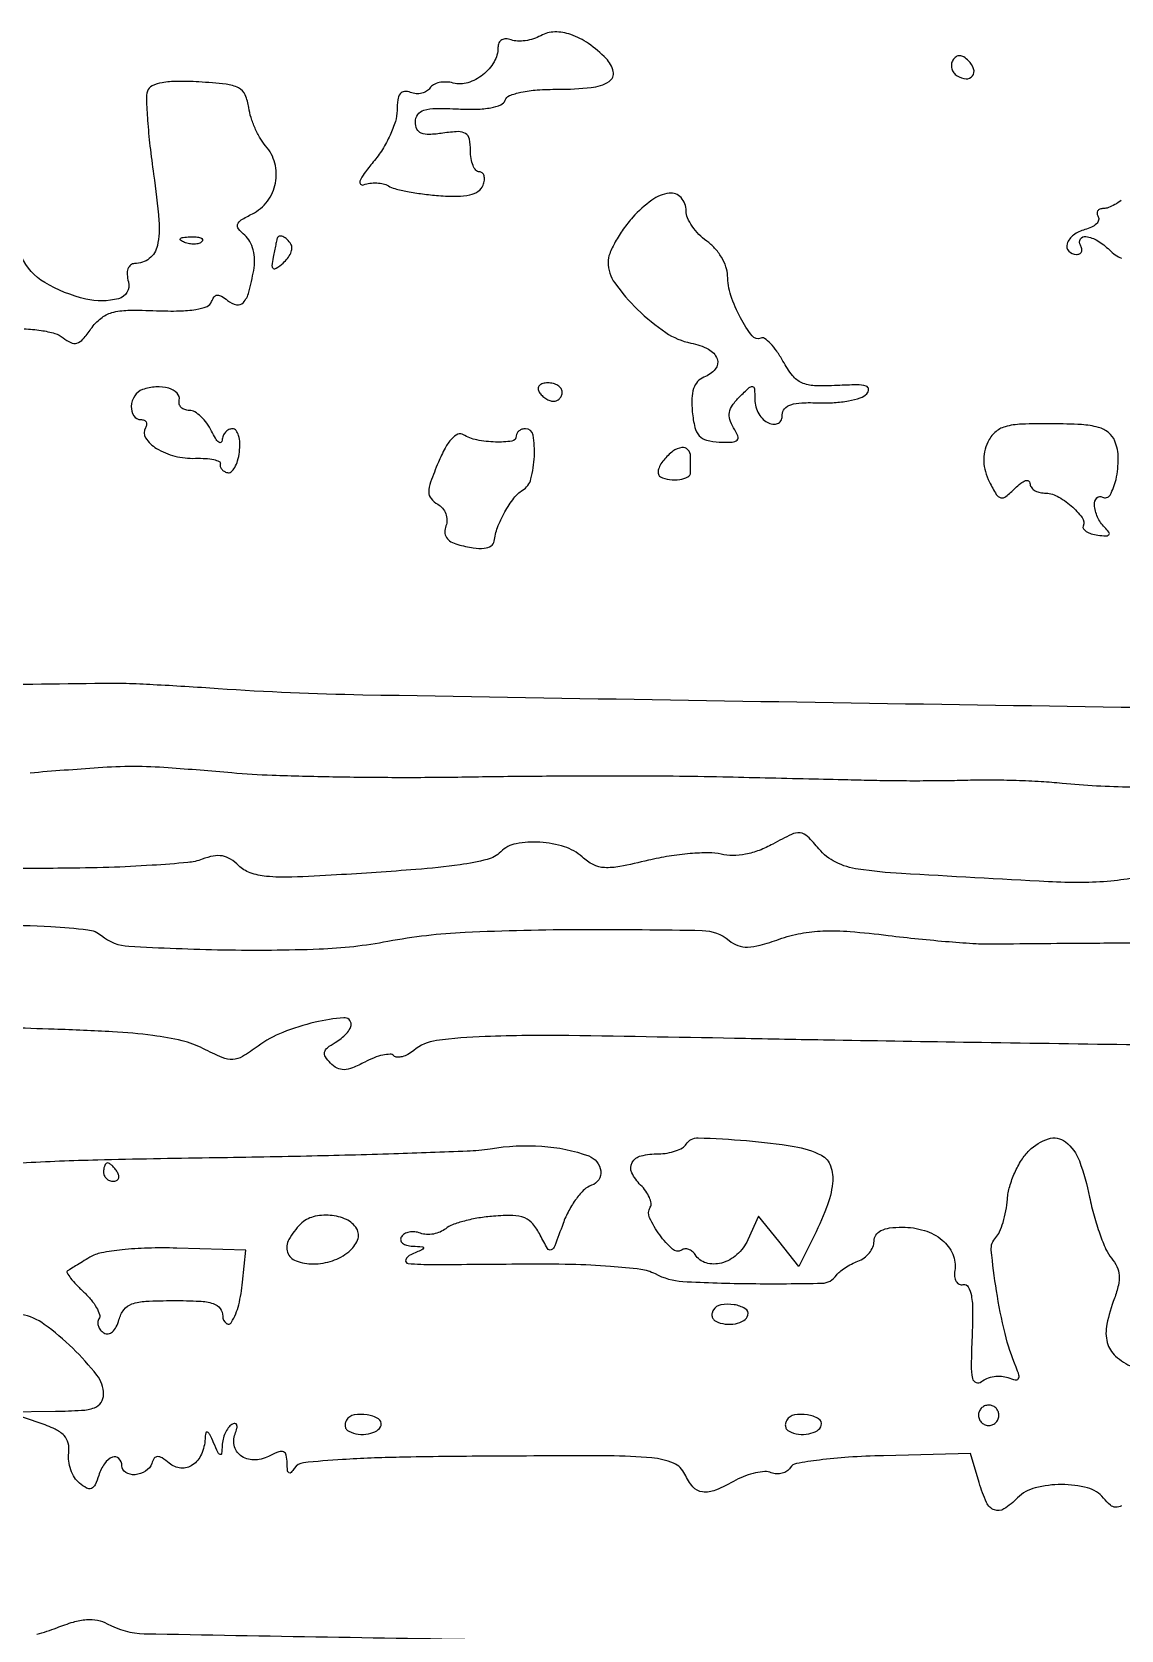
# Model space of a CAD drawing. Extents: x 0 to 5034, y 0 to 2560.
# Drawn here: x 2744.2 to 2862.9, y 2199.1 to 2373.2 of the extents above; entities that cross this region are included whole.
import ezdxf

# ---------------------------------------------------------------- set-up
doc = ezdxf.new("R2010")
doc.units = 0

msp = doc.modelspace()

# ---------------------------------------------------------------- linework, layer by layer
for points in [[(2799.663438, 2372.831527, -0.051012), (2798.874153, 2372.490101, -0.042199), (2797.980059, 2372.288298, -0.043936), (2797.119874, 2372.245407, -0.082288), (2796.439261, 2372.384934, 0.082746), (2795.872152, 2372.500656, 0.142709), (2795.408706, 2372.383638, 0.15635), (2795.10806, 2372.047541, 0.105284), (2795, 2371.540044, -0.134692), (2794.570819, 2369.975754, -0.091377), (2793.348914, 2368.576367, -0.092175), (2791.719606, 2367.713741, -0.140634), (2790.13045, 2367.676138, 0.055772), (2789.354056, 2367.788994, 0.060985), (2788.595798, 2367.721408, 0.069133), (2787.968326, 2367.49324, 0.133385), (2787.580834, 2367.130792, -0.117391), (2787.223546, 2366.77485, -0.08177), (2786.694167, 2366.559333, -0.074938), (2786.077376, 2366.5137, -0.072794), (2785.467975, 2366.650663, 0.109718), (2784.79947, 2366.750224, 0.218097), (2784.339384, 2366.498767, 0.128905), (2784.074622, 2365.844914, 0.032098), (2784, 2364.683714, -0.075959), (2783.818501, 2363.495898, -0.032394), (2783.238517, 2361.991744, -0.031114), (2782.399848, 2360.438143, -0.03559), (2781.407718, 2359.072698, 0.014934), (2780.42752, 2357.834559, 0.060364), (2779.950527, 2356.999913, 0.303643), (2780.016546, 2356.658439, 0.297496), (2780.359831, 2356.584586, -0.057171), (2781.035822, 2356.758772, -0.045534), (2781.788696, 2356.794158, -0.047018), (2782.501851, 2356.695111, -0.080575), (2783.055327, 2356.465806, 0.076871), (2783.756349, 2356.169307, 0.014114), (2785.132708, 2355.863738, 0.014867), (2786.778483, 2355.597279, 0.013038), (2788.510821, 2355.415228, 0.019388), (2790.554531, 2355.333723, 0.057035), (2791.950811, 2355.491976, 0.092368), (2792.860567, 2355.888483, 0.153478), (2793.376222, 2356.538035, 0.057563), (2793.519983, 2357.097759, 0.102434), (2793.487903, 2357.570548, 0.148462), (2793.290498, 2357.880795, 0.179221), (2792.968615, 2358, -0.220132), (2792.597925, 2358.171513, -0.077561), (2792.284531, 2358.6835, -0.058974), (2792.070909, 2359.435859, -0.039731), (2792, 2360.326807, 0.047244), (2791.881952, 2361.573377, 0.20808), (2791.474978, 2362.169349, 0.154477), (2790.6709, 2362.378797, 0.023508), (2789, 2362.213308, -0.024759), (2787.504797, 2362.068993, -0.10861), (2786.635594, 2362.217893, -0.190097), (2786.169536, 2362.662406, -0.108762), (2786, 2363.432577, -0.154295), (2786.254762, 2364.23849, -0.16772), (2786.919153, 2364.718949, -0.073352), (2788.222073, 2364.912283, -0.013148), (2790.684529, 2364.849663, 0.019347), (2792.682561, 2364.823629, 0.039981), (2794.234499, 2364.988094, 0.053311), (2795.312905, 2365.312279, 0.215889), (2795.767862, 2365.803587, -0.224151), (2796.245509, 2366.303361, -0.040547), (2797.511378, 2366.675564, -0.033697), (2799.287973, 2366.921491, -0.017548), (2801.524316, 2367, 0.024428), (2805.1637, 2367.177914, 0.117692), (2807.109885, 2367.848882, 0.313919), (2807.564001, 2368.934641, 0.144284), (2806.793122, 2370.349735, 0.042848), (2804.858537, 2371.978399, 0.069897), (2802.953617, 2372.956944, 0.087648), (2801.190298, 2373.241735, 0.124508)], [(2844.596556, 2370.156231, 0.105525), (2844.439393, 2369.716563, 0.099247), (2844.470283, 2369.240657, 0.096292), (2844.684746, 2368.801911, 0.09291), (2845.050219, 2368.468963, 0.116221), (2846.032006, 2368.141241, 0.258096), (2846.731074, 2368.448742, 0.251496), (2846.853466, 2369.214666, 0.113251), (2846.296201, 2370.103799, 0.053431), (2845.785686, 2370.515485, 0.136091), (2845.335356, 2370.655459, 0.169261), (2844.940704, 2370.531428, 0.094625)], [(2809.696852, 2353.044072, 0.02754), (2808.664708, 2351.74863, 0.028368), (2807.7922, 2350.359949, 0.029564), (2807.179589, 2349.075841, 0.096807), (2807, 2348.156972, 0.157618), (2807.733923, 2345.886644, 0.043198), (2810.221305, 2343.002516, 0.043998), (2813.291976, 2340.494688, 0.100211), (2816.04029, 2339.341942, -0.07023), (2817.946682, 2338.672669, -0.185765), (2818.889971, 2337.609233, -0.273897), (2818.691704, 2336.497119, -0.123949), (2817.436129, 2335.613864, 0.121766), (2816.764747, 2335.145875, 0.100329), (2816.329974, 2334.386041, 0.072311), (2816.136885, 2333.296277, 0.032392), (2816.186129, 2331.83851, 0.031336), (2816.459895, 2330.154735, 0.126973), (2816.932647, 2329.238681, 0.15078), (2817.739926, 2328.752058, 0.050443), (2819.119398, 2328.554331, 0.018162), (2820.540199, 2328.546878, 0.190006), (2821.06525, 2328.772969, 0.304203), (2821.155375, 2329.222106, 0.041439), (2820.693866, 2330.118591, -0.064915), (2820.287477, 2331.007986, -0.121869), (2820.243186, 2331.792301, -0.107159), (2820.573548, 2332.574477, -0.043091), (2821.324467, 2333.467324, -0.008778), (2822.384493, 2334.49077, -0.234416), (2822.75, 2334.59975, -0.347656), (2822.963482, 2334.361622, -0.015428), (2823, 2333.178417, 0.070207), (2823.112041, 2332.384409, 0.063352), (2823.440625, 2331.621948, 0.066805), (2823.926413, 2331.004789, 0.101377), (2824.5, 2330.638374, 0.075129), (2825.114, 2330.50337, 0.151107), (2825.591867, 2330.617021, 0.166009), (2825.89343, 2330.969047, 0.095116), (2826, 2331.524187, -0.183108), (2826.250595, 2332.185525, -0.134284), (2826.913159, 2332.619066, -0.06912), (2828.111092, 2332.830162, -0.018895), (2830.034706, 2332.827508, 0.026659), (2831.662519, 2332.850531, 0.02984), (2833.217638, 2333.049273, 0.031157), (2834.503691, 2333.376376, 0.119068), (2835.204459, 2333.804459, 0.206191), (2835.400702, 2334.297624, 0.327093), (2835.134008, 2334.641104, 0.0717), (2834.102971, 2334.781335, 0.01066), (2832.001367, 2334.719753, -0.020832), (2829.511581, 2334.697455, -0.09749), (2828.121824, 2335.018561, -0.121197), (2827.112858, 2335.805918, -0.040213), (2826.066614, 2337.380248, 0.025732), (2825.395624, 2338.456186, 0.039658), (2824.6993, 2339.302726, 0.046488), (2824.07194, 2339.842256, 0.269618), (2823.65398, 2339.880248, -0.352016), (2822.705734, 2340.113182, -0.04121), (2821.443308, 2342.080117, -0.042751), (2820.399569, 2344.52977, -0.075437), (2820.035435, 2346.693296, 0.083727), (2819.858577, 2347.647749, 0.048435), (2819.352602, 2348.703057, 0.046698), (2818.620038, 2349.692737, 0.057376), (2817.760657, 2350.455089, -0.04631), (2816.903143, 2351.182606, -0.043751), (2816.175991, 2352.068633, -0.046857), (2815.674803, 2352.972815, -0.101927), (2815.510657, 2353.745435, 0.18244), (2814.9563, 2355.187085, 0.245471), (2813.670183, 2355.673189, 0.128493), (2811.765653, 2354.922102, 0.052986)], [(2770.923489, 2350.75, 0.022627), (2770.879465, 2350.578838, 0.001278), (2770.768639, 2350.042982, 0.001959), (2770.640817, 2349.40412, 0.001435), (2770.503782, 2348.694193, 0.020367), (2770.366074, 2347.76469, 0.292577), (2770.508535, 2347.479244, 0.295382), (2770.825868, 2347.490613, 0.020624), (2771.569283, 2348.057499, 0.053729), (2772.06743, 2348.570492, 0.066817), (2772.403198, 2349.143652, 0.080372), (2772.533867, 2349.6868, 0.158628), (2772.429973, 2350.113307, 0.058821), (2772.014609, 2350.636426, 0.095878), (2771.545492, 2350.951231, 0.167479), (2771.158717, 2350.977568, 0.257983)], [(2762.729167, 2350.395833, -0.126455), (2762.402231, 2350.202593, -0.060344), (2761.916927, 2350.123424, -0.05415), (2761.359369, 2350.160852, -0.051402), (2760.8125, 2350.316886, -0.054073), (2760.395823, 2350.538436, -0.470617), (2760.37858, 2350.720685, -0.168741), (2760.670344, 2350.862007, -0.018894), (2761.416667, 2350.921053, -0.028489), (2762.112848, 2350.910055, -0.077125), (2762.592839, 2350.799335, -0.208169), (2762.77538, 2350.614691, -0.296942)], [(2756.25, 2334.271617, 0.169769), (2755.397784, 2333.591486, 0.126313), (2755.028256, 2332.43632, 0.158142), (2755.293894, 2331.41885, 0.255803), (2756.059017, 2331, -0.09272), (2756.421269, 2330.932242, -0.171182), (2756.645971, 2330.739534, -0.174428), (2756.69762, 2330.451507, -0.096707), (2756.570027, 2330.113307, 0.293672), (2756.589718, 2329.001516, 0.108526), (2757.771944, 2327.865204, 0.076175), (2759.774393, 2327.024868, 0.068533), (2762.012134, 2326.781282, -0.021735), (2763.124674, 2326.764551, -0.039659), (2764.023696, 2326.639898, -0.054356), (2764.61648, 2326.439728, -0.381631), (2764.727492, 2326.182477, 0.145642), (2764.718326, 2325.900552, 0.105144), (2764.860576, 2325.617908, 0.087738), (2765.134774, 2325.377427, 0.067838), (2765.5, 2325.218911, 0.244654), (2765.905835, 2325.303658, 0.089154), (2766.299199, 2325.763899, 0.062716), (2766.622434, 2326.519754, 0.038636), (2766.816422, 2327.468911, 0.039814), (2766.859867, 2328.438383, 0.063402), (2766.726634, 2329.256493, 0.088849), (2766.449661, 2329.80815, 0.236322), (2766.066422, 2330, 0.114506), (2765.654326, 2329.904371, 0.094766), (2765.29338, 2329.632812, 0.088252), (2765.038785, 2329.227426, 0.082848), (2764.93232, 2328.75, -0.236551), (2764.79728, 2328.513409, -0.337536), (2764.565762, 2328.528125, -0.080032), (2764.203097, 2328.961732, -0.021865), (2763.779505, 2329.75, 0.044877), (2763.26462, 2330.610779, 0.048928), (2762.617394, 2331.339063, 0.054691), (2761.941487, 2331.839376, 0.132755), (2761.347186, 2332, -0.084918), (2760.851754, 2332.084754, -0.114385), (2760.469173, 2332.328167, -0.127882), (2760.260099, 2332.691641, -0.122549), (2760.25, 2333.117163, 0.260311), (2760.022933, 2333.880406, 0.123456), (2759.10702, 2334.412937, 0.085395), (2757.718903, 2334.567092, 0.069475)], [(2799.5, 2334, 0.06081), (2799.806203, 2333.617485, 0.051032), (2800.2129, 2333.29375, 0.053229), (2800.653442, 2333.073302, 0.089642), (2801.059017, 2333, 0.105429), (2801.418051, 2333.076556, 0.099231), (2801.723586, 2333.29375, 0.096318), (2801.928382, 2333.618268, 0.092995), (2802, 2334, 0.153634), (2801.879982, 2334.381379, 0.097988), (2801.542039, 2334.70625, 0.080552), (2801.037096, 2334.925455, 0.062283), (2800.440983, 2335, 0.066118), (2799.889346, 2334.926733, 0.138808), (2799.521475, 2334.70625, 0.191142), (2799.392057, 2334.379648, 0.139169)], [(2848.3956, 2328.549717, 0.057918), (2848.044978, 2327.504193, 0.063033), (2847.957237, 2326.436092, 0.05994), (2848.139048, 2325.335212, 0.045169), (2848.587167, 2324.192373, 0.018937), (2849.323053, 2322.851185, 0.200628), (2849.814681, 2322.488881, 0.234244), (2850.372515, 2322.614264, 0.026035), (2851.370944, 2323.513801, -0.031236), (2851.997593, 2324.06669, -0.082863), (2852.521465, 2324.34959, -0.208448), (2852.84951, 2324.32289, -0.276375), (2853, 2324.071429, 0.145083), (2853.121107, 2323.662845, 0.099341), (2853.461607, 2323.314732, 0.083497), (2853.970721, 2323.080125, 0.066398), (2854.571429, 2323, -0.122599), (2855.949366, 2322.656978, -0.055453), (2857.496731, 2321.601203, -0.056862), (2858.669747, 2320.336113, -0.262394), (2858.785714, 2319.381044, 0.265557), (2858.821974, 2319.096496, 0.095329), (2859.136384, 2318.812376, 0.063254), (2859.680605, 2318.570377, 0.036603), (2860.380699, 2318.414631, 0.019854), (2861.279585, 2318.318967, 0.233315), (2861.595571, 2318.449633, 0.356394), (2861.605367, 2318.725133, 0.034068), (2861.130699, 2319.269301, -0.091179), (2860.360994, 2320.385865, -0.087676), (2860.025227, 2321.718692, -0.202685), (2860.28337, 2322.477108, -0.363994), (2860.893326, 2322.565928, 0.427115), (2861.726524, 2322.782006, 0.072929), (2862.377899, 2324.491092, 0.056061), (2862.623196, 2326.785069, 0.095842), (2862.248325, 2328.667417, 0.127822), (2861.561891, 2329.585637, 0.101662), (2860.455812, 2330.150217, 0.053687), (2858.628732, 2330.448936, 0.011651), (2855.429378, 2330.549717, 0.011085), (2852.074512, 2330.502815, 0.060293), (2850.282219, 2330.219843, 0.114812), (2849.182138, 2329.610766, 0.099639)], [(2788.500421, 2326.346766, 0.011452), (2787.65683, 2324.190218, 0.083759), (2787.455889, 2323.103541, 0.176635), (2787.703834, 2322.388876, 0.094526), (2788.428624, 2321.780006, -0.091129), (2788.952506, 2321.345898, -0.0836), (2789.306915, 2320.741391, -0.084841), (2789.440425, 2320.0625, -0.098141), (2789.328586, 2319.413898, 0.096686), (2789.209542, 2318.735198, 0.138029), (2789.385481, 2318.152986, 0.121628), (2789.863608, 2317.697694, 0.065868), (2790.620119, 2317.38909, 0.02258), (2792.31194, 2317.027386, 0.064142), (2793.514684, 2316.982427, 0.11724), (2794.259116, 2317.232565, 0.2285), (2794.586367, 2317.75, -0.06412), (2794.952453, 2319.228567, -0.034268), (2795.754384, 2320.935131, -0.033941), (2796.741319, 2322.455904, -0.096399), (2797.674589, 2323.29969, 0.195465), (2798.59308, 2324.528558, 0.051862), (2798.971626, 2326.997134, 0.055823), (2798.82591, 2329.306977, 0.363971), (2798, 2330, 0.076764), (2797.617961, 2329.940998, 0.089701), (2797.29375, 2329.769987, 0.100763), (2797.077013, 2329.515597, 0.126873), (2797, 2329.216978, -0.372759), (2796.519464, 2328.661973, -0.042028), (2794.719735, 2328.554632, -0.043108), (2792.700239, 2328.778896, -0.089441), (2791.229766, 2329.357997, 0.246665), (2790.630033, 2329.399987, 0.105562), (2789.958409, 2328.916321, 0.060912), (2789.237855, 2327.895526, 0.024306)], [(2813.073886, 2326.589028, 0.04621), (2812.683708, 2326.019157, 0.07655), (2812.481442, 2325.473885, 0.111708), (2812.490169, 2325.039437, 0.218364), (2812.701442, 2324.774162, 0.083064), (2813.708123, 2324.459985, 0.070123), (2814.825247, 2324.463617, 0.086168), (2815.697909, 2324.748147, 0.277756), (2816, 2325.25), (2816, 2326.073437), (2816, 2327, 0.19211), (2815.713299, 2327.718651, 0.242371), (2815.046747, 2327.951464, 0.12784), (2814.077187, 2327.548565, 0.057547)], [(2830.259011, 2250.828461, -0.193591), (2831.262581, 2249.664674, -0.109694), (2831.471189, 2247.786976, -0.06544), (2830.824036, 2245.125935, -0.024484), (2829.260511, 2241.607926), (2827.801701, 2238.715852), (2825.609954, 2241.464565), (2823.418206, 2244.213278), (2822.230542, 2241.606639, -0.104516), (2821.052743, 2240.010794, -0.114614), (2819.365596, 2239.092417, -0.139259), (2817.690395, 2239.103282, -0.185587), (2816.489919, 2240.016312, 0.083508), (2816.18476, 2240.364099, 0.092876), (2815.792959, 2240.577501, 0.100553), (2815.376574, 2240.624791, 0.117088), (2814.999324, 2240.499582, -0.335576), (2814.025834, 2240.591323, -0.050282), (2812.631883, 2242.152661, -0.048655), (2811.536371, 2244.01767, -0.252002), (2811.60546, 2245.170638, 0.179438), (2811.69325, 2245.607131, 0.063439), (2811.512108, 2246.229264, 0.052969), (2811.118089, 2246.924062, 0.040944), (2810.554567, 2247.588291, -0.08267), (2809.590097, 2248.938025, -0.248351), (2809.624519, 2250.034457, -0.205724), (2810.598238, 2250.769736, -0.060319), (2812.5, 2251, 0.040026), (2813.458904, 2251.076885, 0.042824), (2814.371104, 2251.30555, 0.046969), (2815.111107, 2251.640534, 0.125217), (2815.524827, 2252.040171, -0.269003), (2816.823005, 2252.735369, -0.012037), (2822.094974, 2252.429355, -0.018923), (2827.288866, 2251.803633, -0.079919)], [(2752, 2249, 0.105053), (2752.081062, 2248.618444, 0.099167), (2752.311086, 2248.29375, 0.09642), (2752.654762, 2248.076123, 0.093332), (2753.059017, 2248, 0.108972), (2753.413961, 2248.078288, 0.182303), (2753.6254, 2248.29375, 0.161196), (2753.656512, 2248.6179, 0.082592), (2753.5, 2249, 0.029505), (2753.231006, 2249.382774, 0.035638), (2752.933975, 2249.70625, 0.038439), (2752.65171, 2249.934461, 0.151918), (2752.440983, 2250, 0.210953), (2752.272352, 2249.92554, 0.081139), (2752.129539, 2249.70625, 0.061769), (2752.032345, 2249.382849, 0.042167)], [(2773.482409, 2243.339552, 0.069031), (2772.211989, 2241.659888, 0.208122), (2772.072688, 2240.262045, 0.234642), (2772.987555, 2239.322336, 0.084663), (2774.877555, 2239, 0.08072), (2776.955339, 2239.337639, 0.090186), (2778.73198, 2240.312998, 0.122861), (2779.697019, 2241.59745, 0.242975), (2779.601674, 2242.835489, 0.148802), (2778.472314, 2243.829586, 0.086253), (2776.707622, 2244.288218, 0.084605), (2774.857351, 2244.127545, 0.133273)], [(2750.5, 2239.713077, 0.000048), (2749.702889, 2239.229494, 0.00006), (2748.962002, 2238.779802, 0.000048), (2748.339974, 2238.402069, 0.000455), (2748.072773, 2238.23944, 0.414503), (2748.021939, 2238.029208, 0.026466), (2748.417118, 2237.45351, 0.026479), (2749.032032, 2236.73437, 0.0151), (2749.844947, 2235.929827, -0.031481), (2750.647792, 2235.081451, -0.044473), (2751.240094, 2234.226742, -0.052705), (2751.564723, 2233.483506, -0.218392), (2751.505862, 2233.009485, 0.123583), (2751.383898, 2232.625641, 0.100776), (2751.44387, 2232.197409, 0.090788), (2751.677695, 2231.790059, 0.078925), (2752.050996, 2231.468483, 0.182415), (2752.511554, 2231.378612, 0.13873), (2752.979841, 2231.601279, 0.09557), (2753.392684, 2232.13247, 0.053638), (2753.683939, 2232.899384, -0.100451), (2754.221858, 2233.996091, -0.144559), (2755.091771, 2234.626939, -0.073078), (2756.616958, 2234.927233, -0.012127), (2759.616631, 2235, -0.011371), (2762.470943, 2234.935078, -0.065191), (2763.958328, 2234.671053, -0.153053), (2764.711843, 2234.144826, -0.165851), (2765, 2233.3, 0.225805), (2765.369008, 2232.524569, 0.459743), (2765.951854, 2232.630255, 0.06974), (2766.733994, 2234.531335, 0.03898), (2767.165732, 2237), (2767.5, 2240.5), (2760, 2240.713077, 0.01361), (2756.819149, 2240.716842, 0.019713), (2754.01587, 2240.533088, 0.021063), (2751.765879, 2240.199942, 0.08926)], [(2818.487659, 2233.980032, 0.086456), (2818.347192, 2233.629461, 0.102024), (2818.345313, 2233.272696, 0.11056), (2818.481778, 2232.965717, 0.11748), (2818.733688, 2232.754232, 0.085984), (2819.764165, 2232.443417, 0.076224), (2820.8851, 2232.477903, 0.087776), (2821.803236, 2232.82141, 0.194412), (2822.25, 2233.404671, 0.34024), (2821.96037, 2234.116771, 0.094491), (2820.74709, 2234.546191, 0.079865), (2819.313066, 2234.535234, 0.215807)], [(2778.487659, 2221.980032, 0.086456), (2778.347192, 2221.629461, 0.102024), (2778.345313, 2221.272696, 0.11056), (2778.481778, 2220.965717, 0.11748), (2778.733688, 2220.754232, 0.085984), (2779.764165, 2220.443417, 0.076224), (2780.8851, 2220.477903, 0.087776), (2781.803236, 2220.82141, 0.194412), (2782.25, 2221.404671, 0.34024), (2781.96037, 2222.116771, 0.094491), (2780.74709, 2222.546191, 0.079865), (2779.313066, 2222.535234, 0.215807)], [(2826.487659, 2221.980032, 0.086456), (2826.347192, 2221.629461, 0.102024), (2826.345313, 2221.272696, 0.11056), (2826.481778, 2220.965717, 0.11748), (2826.733688, 2220.754232, 0.085984), (2827.764165, 2220.443417, 0.076224), (2828.8851, 2220.477903, 0.087776), (2829.803236, 2220.82141, 0.194412), (2830.25, 2221.404671, 0.34024), (2829.96037, 2222.116771, 0.094491), (2828.74709, 2222.546191, 0.079865), (2827.313066, 2222.535234, 0.215807)], [(2847.552786, 2223.08541, 0.099038), (2847.401684, 2222.679226, 0.097945), (2847.417584, 2222.244476, 0.097945), (2847.597789, 2221.848514, 0.099038), (2847.91459, 2221.552786, 0.099038), (2848.320774, 2221.401684, 0.097945), (2848.755524, 2221.417584, 0.097945), (2849.151486, 2221.597789, 0.099038), (2849.447214, 2221.91459, 0.099038), (2849.598316, 2222.320774, 0.097945), (2849.582416, 2222.755524, 0.097945), (2849.402211, 2223.151486, 0.099038), (2849.08541, 2223.447214, 0.099038), (2848.679226, 2223.598316, 0.097945), (2848.244476, 2223.582416, 0.097945), (2847.848514, 2223.402211, 0.099038)]]:
    msp.add_lwpolyline(points, format="xyb", close=True)
for points in [[(2743.350026, 2340.893291, -0.029118), (2745.185041, 2340.721673, -0.031391), (2746.699977, 2340.392066, -0.104308), (2747.596952, 2339.919537, 0.063443), (2748.433816, 2339.387834, 0.189234), (2749.099058, 2339.344367, 0.135955), (2749.760475, 2339.77681, 0.027627), (2750.634464, 2340.888512, -0.069124), (2751.6995, 2342.033947, -0.103714), (2752.908121, 2342.658622, -0.064235), (2754.668745, 2342.910419, -0.013549), (2757.780533, 2342.868912, 0.014789), (2760.257154, 2342.842017, 0.036333), (2762.068668, 2343.007961, 0.05079), (2763.287145, 2343.339258, 0.224165), (2763.787636, 2343.862909, -0.079851), (2764.052479, 2344.370245, -0.217001), (2764.399477, 2344.561139, -0.155353), (2764.861763, 2344.451593, -0.03797), (2765.508218, 2343.993179, 0.119698), (2766.492252, 2343.51241, 0.273434), (2767.248628, 2343.761069, 0.116031), (2767.842228, 2344.878451, 0.019481), (2768.370958, 2347.261414, 0.049414), (2768.463817, 2348.41048, 0.057907), (2768.318036, 2349.493553, 0.064158), (2767.952675, 2350.414659, 0.093348), (2767.396539, 2351.085865, -0.047343), (2766.706875, 2351.778213, -0.263173), (2766.619304, 2352.275931, -0.17351), (2767.007784, 2352.752311, -0.020548), (2768.223397, 2353.419555, 0.11809), (2769.864589, 2354.79072, 0.112163), (2770.745092, 2356.782084, 0.112421), (2770.677769, 2358.954651, 0.119078), (2769.671533, 2360.832465, -0.050253), (2769.076019, 2361.651743, -0.028579), (2768.519577, 2362.744537, -0.028278), (2768.080445, 2363.920848, -0.041303), (2767.841175, 2365, 0.071594), (2767.446597, 2366.379581, 0.170668), (2766.722476, 2367.142063, 0.091571), (2765.358265, 2367.549881, 0.012447), (2762.375374, 2367.797912, 0.015784), (2760.032091, 2367.860029, 0.043112), (2758.382756, 2367.709136, 0.066836), (2757.304312, 2367.362635, 0.200286), (2756.79781, 2366.797912, 0.094902), (2756.670064, 2365.932312, 0.007485), (2756.804733, 2363.600288, 0.009958), (2757.064345, 2360.803742, 0.007457), (2757.457419, 2357.734984, -0.01369), (2758.038494, 2352.70134, -0.07425), (2757.872289, 2349.96555, -0.175785), (2756.992724, 2348.552974, -0.16802), (2755.39362, 2348, 0.16877), (2754.95317, 2347.846972, 0.144179), (2754.668078, 2347.443922, 0.097671), (2754.581787, 2346.806342, 0.048934), (2754.710251, 2346, -0.414132), (2753.64398, 2344.178, -0.122616), (2750.059759, 2344.134836, -0.076207), (2745.587333, 2345.942433, -0.152872), (2743.068772, 2348.75, 0.07019)], [(2862.948604, 2354.889143, -0.033581), (2862.233883, 2354.423094, -0.035426), (2861.546819, 2354.099746, -0.092525), (2861.012412, 2354, 0.08507), (2860.621961, 2353.933084, 0.163884), (2860.374942, 2353.739646, 0.180457), (2860.309115, 2353.451376, 0.105641), (2860.429736, 2353.11369, -0.21724), (2860.477599, 2352.735052, -0.124503), (2860.232402, 2352.334963, -0.082294), (2859.710675, 2351.971073, -0.047293), (2858.988753, 2351.70731, 0.097136), (2857.746124, 2351.107907, 0.150341), (2857.050196, 2350.151907, 0.278451), (2857.22047, 2349.362122, 0.206697), (2858.059017, 2349, 0.108972), (2858.413961, 2349.078288, 0.182303), (2858.6254, 2349.29375, 0.161196), (2858.656512, 2349.6179, 0.082592), (2858.5, 2350, -0.278225), (2858.492569, 2350.684855, -0.309084), (2859.083165, 2350.962449, -0.095996), (2860.379619, 2350.486906, -0.060681), (2861.652048, 2349.490809, 0.046782), (2862.297899, 2348.955695, 0.057777), (2862.989695, 2348.592912, 0.068676)], [(2454.5, 2202.936088, -0.003608), (2486.154319, 2202.988077, -0.001563), (2528.278203, 2202.621644, -0.000137), (2574.045931, 2202.067886, -0.136132), (2576.000955, 2201.49941, 0.122473), (2577.672048, 2200.964404, 0.000788), (2593.296787, 2199.954691, 0.003489), (2607.815606, 2199.141113, 0.011193), (2617.5, 2198.883323, 0.000942), (2621.678588, 2198.873535, 0.000135), (2630.228125, 2198.871928, 0.000153), (2640.340842, 2198.875864, 0.000131), (2651, 2198.88608, -0.000008), (2661.264916, 2198.89845, -0.000012), (2670.15625, 2198.908816, -0.000004), (2677.859879, 2198.917556, -0.000342), (2679, 2198.918059, 0.032721)], [(2905.95273, 2299.025391, -0.000472), (2843.375512, 2299.945715, -0.000425), (2780.271583, 2300.987092, -0.01296), (2764.5, 2301.669954, 0.002092), (2760.870953, 2301.906192, 0.002414), (2757.409375, 2302.100218, 0.002161), (2754.475403, 2302.237753, 0.01411), (2753, 2302.258858, -0.001041), (2737.50844, 2302.075549, -0.002634)], [(2744, 2292.522759, -0.002865), (2751.433913, 2293.092293, -0.017608), (2755.272473, 2293.228703, -0.018496), (2759.036953, 2293.090567, -0.003363), (2766, 2292.529584, 0.013124), (2770.398954, 2292.261484, 0.004116), (2776.996875, 2292.08731, 0.004109), (2784.368057, 2292.01403, 0.004537), (2791.5, 2292.06646, -0.002204), (2798.814188, 2292.154362, -0.001735), (2806.7375, 2292.187162, -0.001754), (2814.10069, 2292.166269, -0.004333), (2819.5, 2292.085214, 0.000032), (2824.114781, 2291.976218, 0.000029), (2828.884375, 2291.864142, 0.000029), (2833.154387, 2291.764295, 0.000092), (2836, 2291.698442, 0.003969), (2838.469079, 2291.661365, 0.002501), (2841.353125, 2291.655379, 0.00251), (2844.189703, 2291.677917, 0.004605), (2846.5, 2291.729158, -0.010239), (2848.776201, 2291.75399, -0.006006), (2851.5, 2291.6952, -0.006005), (2854.223676, 2291.570911, -0.01017), (2856.5, 2291.393112, 0.022028), (2864.006653, 2290.985561, 0.008318)], [(2864.661226, 2281.125997, -0.024829), (2861.820177, 2280.712038, -0.022097), (2858.62557, 2280.549437, -0.015198), (2855, 2280.635471, -0.000975), (2838.983637, 2281.534444, -0.021031), (2834.281252, 2282.006619, -0.079135), (2831.819451, 2282.768339, -0.106135), (2829.992895, 2284.213923, 0.024664), (2828.747439, 2285.580272, 0.170564), (2827.941237, 2285.964217, 0.140013), (2826.990143, 2285.799354, 0.014838), (2824.97391, 2284.750896, -0.036298), (2823.493067, 2284.059824, -0.042383), (2822.001812, 2283.632051, -0.046039), (2820.582338, 2283.485865, -0.064217), (2819.316001, 2283.635537, 0.063302), (2817.987038, 2283.795067, 0.019044), (2815.948982, 2283.703193, 0.018754), (2813.648953, 2283.424375, 0.019329), (2811.399609, 2282.975917, -0.010559), (2808.283315, 2282.297586, -0.061011), (2806.605062, 2282.177656, -0.105799), (2805.391827, 2282.502151, -0.065946), (2804.175388, 2283.341276, 0.107951), (2802.245081, 2284.447765, 0.060651), (2799.576292, 2284.945191, 0.062103), (2796.980182, 2284.786815, 0.151243), (2795.302086, 2283.902086, -0.135034), (2793.840759, 2283.071287, -0.027101), (2790.874894, 2282.487598, -0.01638), (2786.060228, 2281.968642, -0.003249), (2777.412423, 2281.378676, -0.006725), (2772.522794, 2281.142967, -0.032775), (2769.752935, 2281.228327, -0.061291), (2767.980387, 2281.6224, -0.111511), (2766.732108, 2282.410749, 0.057647), (2765.847718, 2283.111745, 0.096367), (2764.963206, 2283.447636, 0.08954), (2763.971208, 2283.439881, 0.044254), (2762.75448, 2283.096753, -0.06823), (2761.1947, 2282.736353, -0.006495), (2757.286231, 2282.431522, -0.008197), (2752.595519, 2282.204072, -0.006373), (2747.488161, 2282.105423, -0.003796), (2739.726439, 2282.113385, -0.031878)], [(2740.274087, 2275.954829, -0.011991), (2746.260429, 2275.752523, -0.013629), (2750.280813, 2275.409891, -0.146148), (2751.769965, 2274.775867, 0.161035), (2754.756183, 2273.605836, 0.008597), (2765.078102, 2273.224745, 0.014385), (2775.51152, 2273.319253, 0.03702), (2783, 2274.160223, -0.035099), (2791.426676, 2275.139305, -0.010869), (2804.195675, 2275.442786, -0.005293), (2817.270063, 2275.330857, -0.170004), (2820.216114, 2274.235605, 0.084834), (2821.166163, 2273.687266, 0.09551), (2822.205335, 2273.515557, 0.061473), (2823.573559, 2273.721613, 0.016731), (2825.662683, 2274.380988, -0.037985), (2828.015343, 2275.015045, -0.038261), (2830.431126, 2275.283897, -0.028781), (2833.392566, 2275.215185, -0.01059), (2837.553713, 2274.78959, 0.00538), (2840.852683, 2274.417404, 0.005212), (2844.193903, 2274.111968, 0.005155), (2847.138793, 2273.904224, 0.019105), (2849, 2273.863434, -0.001939), (2851.218958, 2273.890984, -0.000187), (2856.6125, 2273.93502, -0.000238), (2863.042535, 2273.982063, -0.000188), (2870, 2274.027049, 0.004638)], [(2880, 2262.641876, -0.000278), (2863.520382, 2262.871793, -0.00026), (2846.66875, 2263.125009, -0.000258), (2831.707607, 2263.365318, -0.000889), (2822, 2263.543516, 0.001633), (2802.72589, 2263.868624, 0.012274), (2793.60105, 2263.768737, 0.022969), (2788.298133, 2263.335998, 0.141974), (2785.815475, 2262.258676, -0.045451), (2785.193003, 2261.832234, -0.061719), (2784.56273, 2261.575718, -0.077433), (2784.019834, 2261.516484, -0.187015), (2783.656484, 2261.676849, 0.206949), (2783.236891, 2261.84311, 0.045645), (2782.450846, 2261.746654, 0.040244), (2781.491001, 2261.456277, 0.029303), (2780.478287, 2260.98838, -0.025355), (2779.140414, 2260.357395, -0.090686), (2778.219084, 2260.161868, -0.128571), (2777.469524, 2260.335394, -0.076934), (2776.729794, 2260.882485, -0.053254), (2776.193215, 2261.554196, -0.201889), (2776.104609, 2262.072886, -0.17171), (2776.412784, 2262.554391, -0.036931), (2777.25, 2263.111969, 0.039735), (2777.919599, 2263.56335, 0.043822), (2778.485938, 2264.101792, 0.0485), (2778.877638, 2264.64341, 0.133079), (2779, 2265.095003, 0.439697), (2778.201802, 2265.827189, 0.035801), (2775.061706, 2265.327573, 0.037437), (2771.532115, 2264.219489, 0.064369), (2768.842729, 2262.723629, -0.024036), (2767.153279, 2261.597104, -0.125065), (2766.088903, 2261.278096, -0.11175), (2764.942219, 2261.487019, -0.017417), (2762.842729, 2262.469342, 0.060056), (2760.568724, 2263.305841, 0.026076), (2757.394343, 2263.884733, 0.018259), (2752.988882, 2264.289969, 0.006376), (2746.627828, 2264.560231, -0.003912), (2741.559335, 2264.750565, -0.005288)], [(2743.072539, 2250.019274, -0.007491), (2751.362586, 2250.343548, -0.002482), (2763.532344, 2250.576618, 0.001862), (2774.129602, 2250.766432, 0.00256), (2783.655289, 2251.021346, 0.001638), (2791.656565, 2251.302698, 0.03057), (2794.166512, 2251.553379, -0.056416), (2799.791844, 2251.823346, -0.070683), (2804.899665, 2250.756591, -0.282886), (2806.201131, 2249.121965, -0.360646), (2805.199406, 2247.563289, 0.116246), (2804.417105, 2247.095645, 0.040356), (2803.544906, 2246.100976, 0.03748), (2802.727172, 2244.809039, 0.035614), (2802.095557, 2243.387714, -0.004964), (2801.192737, 2240.966457, -0.187048), (2800.807415, 2240.541614, -0.3962), (2800.409145, 2240.660521, -0.015194), (2799.607927, 2242.141813, 0.058063), (2798.813343, 2243.350821, 0.123379), (2797.913218, 2244.004156, 0.091987), (2796.633177, 2244.262132, 0.02318), (2794.49929, 2244.196097, 0.021896), (2792.903459, 2244.001936, 0.022838), (2791.353313, 2243.670686, 0.023269), (2790.046756, 2243.262622, 0.08608), (2789.300248, 2242.834221, -0.073798), (2788.702785, 2242.471689, -0.055597), (2787.964978, 2242.253937, -0.056109), (2787.205626, 2242.205421, -0.079696), (2786.54476, 2242.34445, 0.066144), (2785.934531, 2242.490109, 0.071976), (2785.32539, 2242.464822, 0.080917), (2784.810469, 2242.278798, 0.127958), (2784.473008, 2241.956326, 0.181336), (2784.400392, 2241.588282, 0.178479), (2784.586983, 2241.260274, 0.111967), (2785.040345, 2241.025778, 0.053929), (2785.690983, 2240.929715, -0.008061), (2786.763078, 2240.870739, -0.453283), (2786.870499, 2240.729011, -0.240506), (2786.715843, 2240.535655, -0.004561), (2785.5, 2240, 0.19855), (2784.955212, 2239.441462, 0.504759), (2785.20487, 2239.037855, 0.021689), (2787.963549, 2238.931401, 0.000923), (2797.722282, 2238.996256, -0.007331), (2802.964333, 2238.963903, -0.013181), (2807.259934, 2238.761019, -0.013182), (2810.574122, 2238.428764, -0.091533), (2812.121033, 2237.935225, 0.109638), (2815.162832, 2237.083569, 0.011418), (2822.622764, 2236.846596, 0.007494), (2830.313601, 2236.893262, 0.24368), (2831.901333, 2237.758786, -0.072244), (2832.251996, 2238.144457, -0.027622), (2832.838204, 2238.574965, -0.026657), (2833.536132, 2238.979134, -0.029545), (2834.25, 2239.291557, 0.070965), (2834.919005, 2239.652837, 0.064307), (2835.485938, 2240.197408, 0.067826), (2835.869505, 2240.834935, 0.101897), (2836, 2241.468615, -0.147601), (2836.202826, 2242.140725, -0.131273), (2836.751414, 2242.625352, -0.083925), (2837.694682, 2242.912042, -0.031911), (2839.071429, 2243, -0.073919), (2841.482869, 2242.641541, -0.099048), (2843.425935, 2241.59866, -0.118862), (2844.583381, 2240.057453, -0.144657), (2844.79899, 2238.272439, 0.065099), (2844.774378, 2237.609363, 0.113361), (2844.945984, 2237.089214, 0.152622), (2845.282342, 2236.792141, 0.155076), (2845.725687, 2236.741896, -0.321095), (2846.271078, 2236.494048, -0.089209), (2846.607431, 2235.557855, -0.042111), (2846.750276, 2233.836579, -0.010819), (2846.686007, 2231.044001, 0.007358), (2846.593909, 2227.967913, 0.054958), (2846.731675, 2226.515802, 0.25877), (2847.119768, 2226.065037, 0.267699), (2847.697584, 2226.16398, -0.079946), (2848.306355, 2226.523269, -0.056123), (2849.076499, 2226.729374, -0.055569), (2849.882647, 2226.760296, -0.073563), (2850.598606, 2226.600535, 0.03541), (2851.38713, 2226.360398, 0.29083), (2851.725103, 2226.480417, 0.2424), (2851.798409, 2226.865945, 0.026825), (2851.488361, 2227.738659, -0.038594), (2850.276487, 2231.422134, -0.021457), (2849.347022, 2236.059933, -0.014132), (2848.783056, 2240.490089, -0.224606), (2849.280359, 2241.880359, 0.095477), (2849.685014, 2242.478207, 0.028177), (2850.06427, 2243.522672, 0.027167), (2850.366462, 2244.770259, 0.026211), (2850.53605, 2246.058273, -0.051226), (2850.786503, 2247.427874, -0.034481), (2851.335343, 2248.921385, -0.034706), (2852.075863, 2250.308103, -0.056443), (2852.906675, 2251.35112, -0.120571), (2855.008265, 2252.626396, -0.245205), (2856.859018, 2252.298232, -0.14137), (2858.385832, 2250.219508, -0.038883), (2859.499026, 2246.27256, 0.018012), (2859.983036, 2244.234734, 0.018488), (2860.608899, 2242.254935, 0.018583), (2861.277258, 2240.583117, 0.070635), (2861.871695, 2239.631835, -0.063376), (2862.472833, 2238.700072, -0.092968), (2862.723814, 2237.760322, -0.077299), (2862.637719, 2236.668793, -0.032119), (2862.20343, 2235.250904, 0.038645), (2861.377016, 2232.421589, 0.116383), (2861.426524, 2230.424847, 0.14794), (2862.334444, 2228.944862, 0.077672), (2864.166667, 2227.765932, -0.018923)], [(2862.975925, 2212.639681, -0.157698), (2862.348281, 2212.472746, -0.168284), (2861.765526, 2212.709781, -0.0396), (2861.020938, 2213.474772, 0.156794), (2859.278962, 2214.584005, 0.063403), (2856.453106, 2214.951513, 0.062784), (2853.571807, 2214.596153, 0.135134), (2851.642857, 2213.5, -0.050191), (2850.160741, 2212.288917, -0.245375), (2849.118196, 2212.180564, -0.195046), (2848.268488, 2212.992937, -0.032175), (2847.456797, 2215.160729), (2846.5, 2218.321458), (2837.018676, 2218.095456, 0.009705), (2833.216566, 2217.930947, 0.016344), (2830.038164, 2217.62701, 0.012284), (2827.536084, 2217.24223, 0.21316), (2826.869601, 2216.78901, -0.108898), (2826.508556, 2216.417056, -0.081887), (2825.986367, 2216.183905, -0.077135), (2825.386201, 2216.122138, -0.078913), (2824.800541, 2216.246298, 0.104839), (2824.091782, 2216.358855, 0.039544), (2823.091292, 2216.227576, 0.037012), (2821.990435, 2215.906838, 0.037081), (2820.949616, 2215.427451, -0.027813), (2818.707095, 2214.343807, -0.128454), (2817.291782, 2214.145775, -0.187601), (2816.258589, 2214.693396, -0.073337), (2815.377743, 2216.079469, 0.19278), (2814.141019, 2217.279182, 0.074578), (2811.779327, 2217.85823, 0.022722), (2807.094295, 2218.074479, 0.001611), (2794.010389, 2218.041354, 0.003101), (2784.275974, 2217.924979, 0.011112), (2778.06174, 2217.673923, 0.009564), (2773.793483, 2217.32431, 0.229883), (2772.800773, 2216.711884, -0.044041), (2772.449686, 2216.253995, -0.381876), (2772.214641, 2216.230634, -0.214238), (2772.055979, 2216.508907, -0.021884), (2772.015313, 2217.285184, 0.047549), (2771.925935, 2218.144782, 0.241749), (2771.635246, 2218.509422, 0.198751), (2771.121524, 2218.525345, 0.03251), (2770.196118, 2218.104959, -0.108512), (2768.55608, 2217.641836, -0.152654), (2767.090762, 2218.00653, -0.187341), (2766.284827, 2219.058998, -0.163825), (2766.342828, 2220.451013, 0.032196), (2766.54004, 2221.083974, 0.142308), (2766.522641, 2221.469918, 0.338742), (2766.327082, 2221.600801, 0.123158), (2765.988546, 2221.492921, 0.097555), (2765.604562, 2221.136586, 0.049319), (2765.269739, 2220.564708, 0.046371), (2765.029835, 2219.883133, 0.051101), (2764.929715, 2219.190983, -0.015651), (2764.86619, 2218.320418, -0.479221), (2764.7061, 2218.217153, -0.206801), (2764.484639, 2218.414842, -0.007086), (2764, 2219.5, 0.012201), (2763.580209, 2220.414707, 0.16789), (2763.325402, 2220.668528, 0.491892), (2763.145554, 2220.578638, 0.036943), (2763.070285, 2219.95, -0.092103), (2762.673309, 2218.246904, -0.140357), (2761.711247, 2217.084996, -0.173501), (2760.439118, 2216.75102, -0.151883), (2759.161172, 2217.273794, 0.026138), (2758.379501, 2217.852752, 0.15055), (2757.891467, 2217.996466, 0.240805), (2757.537722, 2217.810009, 0.072235), (2757.254045, 2217.25, -0.172687), (2756.59201, 2216.40861, -0.121963), (2755.439925, 2216.027581, -0.153751), (2754.419605, 2216.2648, -0.265285), (2754, 2217, 0.193571), (2753.679979, 2217.795651, 0.309918), (2752.990699, 2217.938903, 0.143342), (2752.110891, 2217.226133, 0.074594), (2751.48329, 2215.94735, -0.03193), (2751.083729, 2214.920753, -0.190547), (2750.674881, 2214.532777, -0.226884), (2750.158566, 2214.565651, -0.045764), (2749.378979, 2215.100439, -0.081365), (2748.844109, 2215.715592, -0.053279), (2748.437205, 2216.56472, -0.052167), (2748.210965, 2217.504775, -0.067259), (2748.213077, 2218.392063, 0.095012), (2748.15665, 2219.460617, 0.133608), (2747.694752, 2220.290551, 0.089943), (2746.712642, 2220.988572, 0.026762), (2745, 2221.682533), (2741.5, 2222.887116), (2746.75, 2222.943558, 0.011589), (2749.583923, 2223.039743, 0.070976), (2751.01456, 2223.32799, 0.164816), (2751.729119, 2223.890887, 0.145226), (2752, 2224.803833, 0.167851), (2751.285664, 2226.871765, 0.03387), (2748.645316, 2229.804873, 0.035795), (2745.546167, 2232.407864, 0.109634), (2743.043343, 2233.491653, -0.033213)], [(2744.730987, 2198.665203, 0.038924), (2746.894402, 2199.341071, -0.023363), (2748.709749, 2199.970778, -0.051474), (2750.15136, 2200.239541, -0.067248), (2751.349653, 2200.17617, -0.080945), (2752.408541, 2199.791245, 0.123595), (2756.448845, 2198.697973, 0.000696), (2796.367408, 2198.022095, 0.003295)]]:
    msp.add_lwpolyline(points, format="xyb")

doc.saveas('drawing.dxf')
